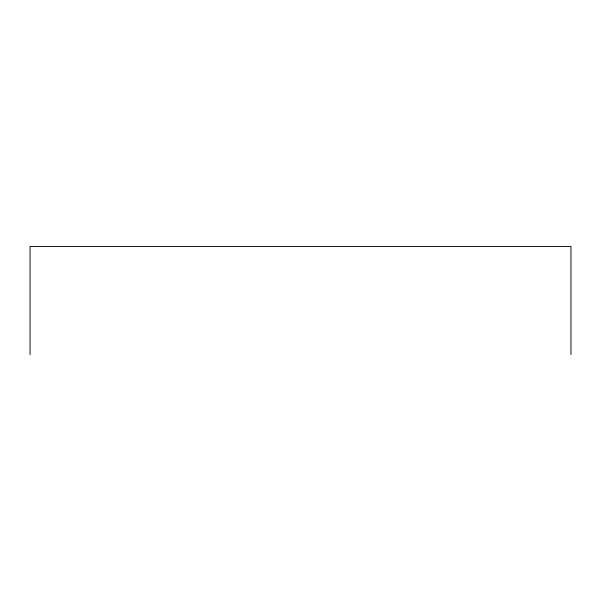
<?xml version="1.0" encoding="UTF-8"?>
<svg xmlns="http://www.w3.org/2000/svg" width="601" height="601" viewBox="0 0 601 601"><rect width="100%" height="100%" fill="white"/><g stroke="black" fill="none" stroke-linecap="round" stroke-linejoin="round"><path stroke-width="0.9" d="M570.95 354.567L570.95 246.433L30.05 246.433L30.05 354.567"/></g></svg>
